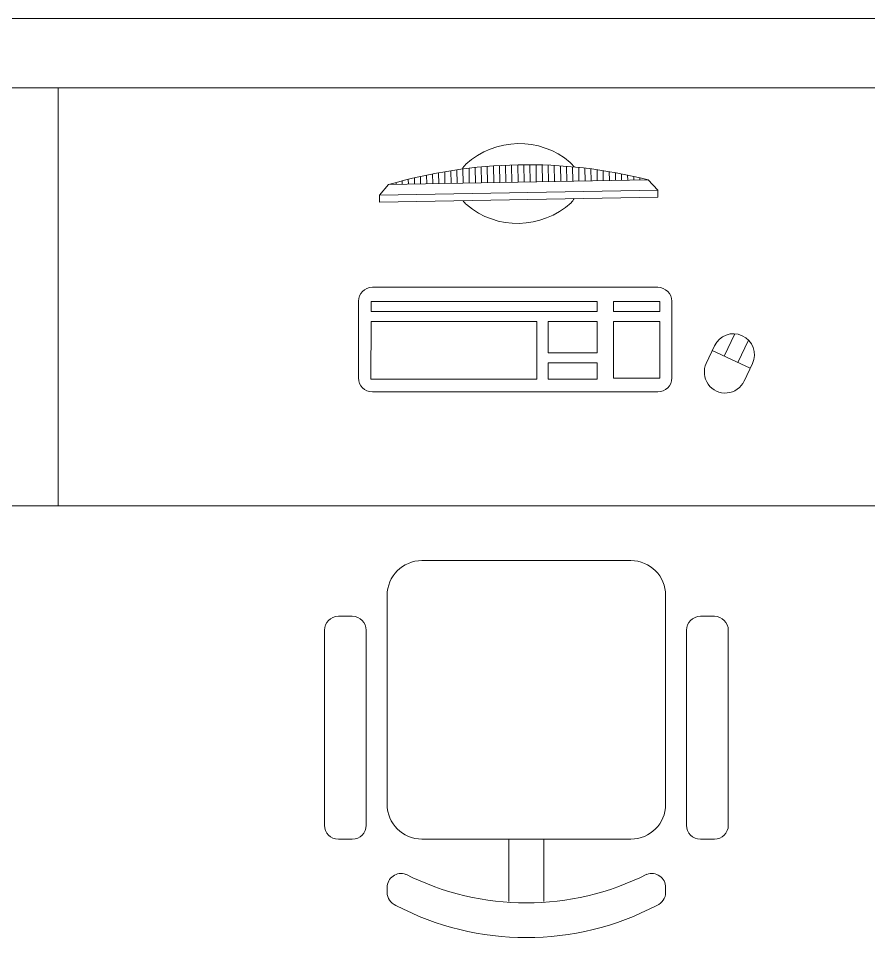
# Model space of a CAD drawing. Header units: metres. Extents: x 2999 to 3109, y 1752 to 1796.
# Drawn here: x 3027.212 to 3028.433, y 1761.934 to 1763.254 of the extents above; entities that cross this region are included whole.
import ezdxf

# ---------------------------------------------------------------- set-up
doc = ezdxf.new("R2010")
doc.units = ezdxf.units.M
doc.layers.add('PAREDES', color=7, linetype='Continuous')

msp = doc.modelspace()

# ---------------------------------------------------------------- hatches: boundary and pattern name
at = {"layer": 'PAREDES', "lineweight": 0}
h = msp.add_hatch(dxfattribs=at)
h.set_pattern_fill('ANSI31', color=253, scale=0.07, angle=46.0482, style=0)
h.set_pattern_definition([(91.04823, (2999.819438, 1768.279232), (-0.0087485357, -0.000160073), [])])
h.paths.add_polyline_path([(3027.7431, 1763.0148), (3028.1162, 1763.0217, 0.133994)])

# ---------------------------------------------------------------- linework, layer by layer
at = {"layer": 'PAREDES', "color": 253, "lineweight": 0}
for p, q in [((3029.9866, 1763.2536), (3024.0266, 1763.2536)), ((3029.8866, 1763.1536), (3024.0266, 1763.1536)), ((3027.2689, 1763.1536), (3025.8662, 1763.1536)), ((3028.6717, 1763.1536), (3027.2689, 1763.1536)), ((3027.2689, 1763.1536), (3027.2689, 1762.5536)), ((3027.2689, 1762.5536), (3027.2689, 1763.1536)), ((3027.73, 1762.9996), (3027.7431, 1763.0148)), ((3027.7431, 1763.0148), (3028.1162, 1763.0217)), ((3028.1299, 1763.0069), (3028.1162, 1763.0217)), ((3028.1299, 1763.0069), (3027.73, 1762.9996)), ((3027.73, 1762.9996), (3027.7301, 1762.9896)), ((3027.7301, 1762.9896), (3028.1301, 1762.9969)), ((3028.1301, 1762.9969), (3028.1299, 1763.0069)), ((3027.7199, 1762.8674), (3028.1299, 1762.8674)), ((3027.6999, 1762.7372), (3027.6999, 1762.8474)), ((3027.718, 1762.8328), (3027.718, 1762.8472)), ((3027.718, 1762.8472), (3028.0428, 1762.8471)), ((3028.0428, 1762.8471), (3028.0428, 1762.8327)), ((3028.0662, 1762.8327), (3028.0662, 1762.8471)), ((3028.0662, 1762.8471), (3028.133, 1762.8471)), ((3028.133, 1762.8471), (3028.133, 1762.8326)), ((3028.1499, 1762.8474), (3028.1499, 1762.7372)), ((3028.0428, 1762.8327), (3027.718, 1762.8328)), ((3028.133, 1762.8326), (3028.0662, 1762.8327)), ((3027.7179, 1762.7354), (3027.718, 1762.8184)), ((3027.718, 1762.8184), (3027.9561, 1762.8183)), ((3027.9561, 1762.8183), (3027.9561, 1762.7353)), ((3027.9724, 1762.8183), (3028.0428, 1762.8182)), ((3027.9724, 1762.7732), (3027.9724, 1762.8183)), ((3028.0428, 1762.8182), (3028.0427, 1762.7732)), ((3028.0662, 1762.7371), (3028.0662, 1762.8182)), ((3028.0662, 1762.8182), (3028.133, 1762.8182)), ((3028.133, 1762.8182), (3028.133, 1762.737)), ((3028.2403, 1762.8007), (3028.2253, 1762.7685)), ((3028.2599, 1762.7917), (3028.2449, 1762.7594)), ((3028.0427, 1762.7732), (3027.9724, 1762.7732)), ((3028.1995, 1762.7581), (3028.2113, 1762.7834)), ((3028.2625, 1762.7512), (3028.2081, 1762.7765)), ((3027.9724, 1762.7588), (3028.0427, 1762.7587)), ((3027.9724, 1762.7588), (3027.9724, 1762.7353)), ((3028.0427, 1762.7587), (3028.0427, 1762.7353)), ((3028.254, 1762.7328), (3028.2657, 1762.7581)), ((3027.9561, 1762.7353), (3027.7179, 1762.7354)), ((3028.0427, 1762.7353), (3027.9724, 1762.7353)), ((3028.133, 1762.737), (3028.0662, 1762.7371)), ((3028.1299, 1762.7172), (3027.7199, 1762.7172)), ((3025.8662, 1762.5536), (3027.2689, 1762.5536)), ((3027.2689, 1762.5536), (3027.2689, 1762.5536)), ((3027.2689, 1762.5536), (3027.2689, 1762.5536)), ((3027.2689, 1762.5536), (3028.6717, 1762.5536)), ((3028.0911, 1762.4749), (3027.7911, 1762.4749)), ((3028.0911, 1762.4749), (3027.7911, 1762.4749)), ((3027.7411, 1762.4249), (3027.7411, 1762.1249)), ((3027.7411, 1762.4249), (3027.7411, 1762.1249)), ((3028.1411, 1762.1249), (3028.1411, 1762.4249)), ((3028.1411, 1762.1249), (3028.1411, 1762.4249)), ((3027.6911, 1762.3949), (3027.6711, 1762.3949)), ((3027.6911, 1762.3949), (3027.6711, 1762.3949)), ((3028.2111, 1762.3949), (3028.1911, 1762.3949)), ((3028.2111, 1762.3949), (3028.1911, 1762.3949)), ((3027.6511, 1762.3749), (3027.6511, 1762.0949)), ((3027.6511, 1762.3749), (3027.6511, 1762.0949)), ((3027.7111, 1762.0949), (3027.7111, 1762.3749)), ((3027.7111, 1762.0949), (3027.7111, 1762.3749)), ((3028.1711, 1762.3749), (3028.1711, 1762.0949)), ((3028.1711, 1762.3749), (3028.1711, 1762.0949)), ((3028.2311, 1762.0949), (3028.2311, 1762.3749)), ((3028.2311, 1762.0949), (3028.2311, 1762.3749)), ((3027.6711, 1762.0749), (3027.6911, 1762.0749)), ((3027.6711, 1762.0749), (3027.6911, 1762.0749)), ((3027.7911, 1762.0749), (3027.9161, 1762.0749)), ((3027.7911, 1762.0749), (3028.0911, 1762.0749)), ((3027.9161, 1762.0749), (3027.9161, 1761.9854)), ((3027.9161, 1762.0749), (3027.9161, 1761.9854)), ((3027.9661, 1761.9854), (3027.9661, 1762.0749)), ((3027.9661, 1761.9854), (3027.9661, 1762.0749)), ((3027.9661, 1762.0749), (3028.0911, 1762.0749)), ((3028.1911, 1762.0749), (3028.2111, 1762.0749)), ((3028.1911, 1762.0749), (3028.2111, 1762.0749)), ((3027.7411, 1761.9984), (3027.7411, 1762.0056)), ((3027.7411, 1761.9984), (3027.7411, 1762.0056)), ((3028.1411, 1761.9984), (3028.1411, 1762.0056)), ((3028.1411, 1761.9984), (3028.1411, 1762.0056))]:
    msp.add_line(p, q, dxfattribs=at)
for centre, radius, start, end in [((3027.9307, 1762.9602), 0.1136, 49.6715, 132.425), ((3027.9422, 1762.3347), 0.7087, 75.7845, 106.312), ((3027.8983, 1763.005), 0.059, 138.6111, 146.9661), ((3027.9614, 1763.0062), 0.059, 35.1303, 43.4854), ((3027.9614, 1763.0062), 0.059, 20.4658, 21.1045), ((3027.8979, 1763.0267), 0.059, 216.2709, 223.4854), ((3027.9287, 1763.0727), 0.1136, 229.6715, 312.425), ((3027.961, 1763.0279), 0.059, 318.6111, 325.8255), ((3027.7199, 1762.8474), 0.02, 90, 180), ((3028.1299, 1762.8474), 0.02, 0, 90), ((3028.2385, 1762.7707), 0.03, 335.0828, 155.0828), ((3028.2267, 1762.7455), 0.03, 155.0828, 335.0828), ((3027.7199, 1762.7372), 0.02, 180, 270), ((3028.1299, 1762.7372), 0.02, 270, 0), ((3027.7911, 1762.4249), 0.05, 90, 180), ((3027.7911, 1762.4249), 0.05, 90, 180), ((3028.0911, 1762.4249), 0.05, 0, 90), ((3028.0911, 1762.4249), 0.05, 0, 90), ((3027.6711, 1762.3749), 0.02, 90, 180), ((3027.6711, 1762.3749), 0.02, 90, 180), ((3027.6911, 1762.3749), 0.02, 0, 90), ((3027.6911, 1762.3749), 0.02, 0, 90), ((3028.1911, 1762.3749), 0.02, 90, 180), ((3028.1911, 1762.3749), 0.02, 90, 180), ((3028.2111, 1762.3749), 0.02, 0, 90), ((3028.2111, 1762.3749), 0.02, 0, 90), ((3027.7911, 1762.1249), 0.05, 180, 270), ((3027.7911, 1762.1249), 0.05, 180, 270), ((3028.0911, 1762.1249), 0.05, 270, 0), ((3028.0911, 1762.1249), 0.05, 270, 0), ((3027.6711, 1762.0949), 0.02, 180, 270), ((3027.6711, 1762.0949), 0.02, 180, 270), ((3027.6911, 1762.0949), 0.02, 270, 0), ((3027.6911, 1762.0949), 0.02, 270, 0), ((3028.1911, 1762.0949), 0.02, 180, 270), ((3028.1911, 1762.0949), 0.02, 180, 270), ((3028.2111, 1762.0949), 0.02, 270, 0), ((3028.2111, 1762.0949), 0.02, 270, 0), ((3027.7611, 1762.0056), 0.02, 69.9229, 180), ((3027.7611, 1762.0056), 0.02, 69.9229, 180), ((3027.9411, 1762.3702), 0.3867, 243.4032, 296.5968), ((3028.1211, 1762.0056), 0.02, 0, 110.0771), ((3028.1211, 1762.0056), 0.02, 0, 110.0771), ((3027.7611, 1761.9984), 0.02, 180, 248.5875), ((3027.7611, 1761.9984), 0.02, 180, 248.5875), ((3028.1211, 1761.9984), 0.02, 291.4125, 0), ((3028.1211, 1761.9984), 0.02, 291.4125, 0), ((3027.9411, 1762.3359), 0.4024, 242.2615, 297.7385), ((3027.9411, 1762.3359), 0.4024, 242.2615, 297.7385)]:
    msp.add_arc(centre, radius, start, end, dxfattribs=at)

doc.saveas('drawing.dxf')
